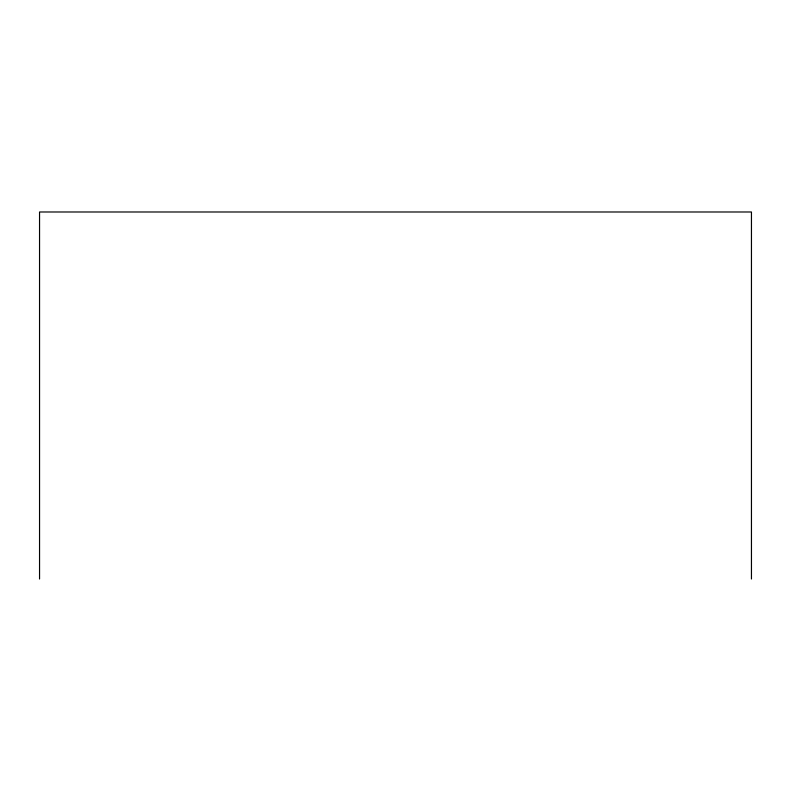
<?xml version="1.0" encoding="UTF-8"?>
<svg xmlns="http://www.w3.org/2000/svg" width="791" height="791" viewBox="0 0 791 791"><rect width="100%" height="100%" fill="white"/><g stroke="black" fill="none" stroke-linecap="round" stroke-linejoin="round"><path stroke-width="1.19" d="M751.45 579.012L751.45 211.988L39.55 211.988L39.55 579.012"/></g></svg>
